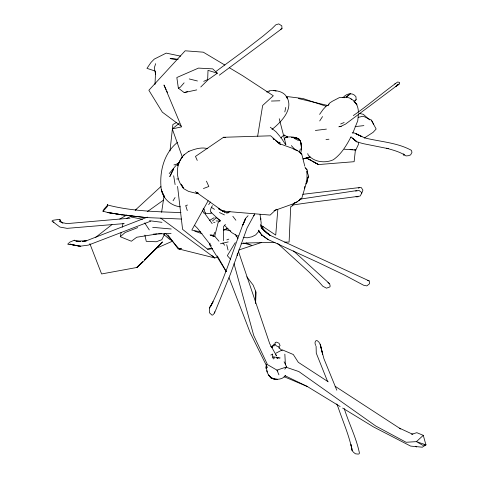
<?xml version="1.0" encoding="UTF-8"?>
<svg xmlns="http://www.w3.org/2000/svg" width="478" height="478" viewBox="0 0 478 478"><rect width="100%" height="100%" fill="white"/><g stroke="black" fill="none" stroke-linecap="round" stroke-linejoin="round"><path stroke-width="0.72" d="M306.99 171.614L306.99 180.815L301.755 198.304L297.424 201.704L292.99 203.903L274.025 210.702M223.429 240.757L223.507 226.632L225.419 224.355M255.461 300.638L255.545 291.09L255.491 295.422M255.407 301.917L255.473 296.862M266.013 368.628L266.365 364.475M267.423 371.998L266.186 367.606L266.455 364.254M290.72 206.586L289.1 242.053L284.673 242.149M154.974 84.504L155.613 71.455M255.539 303.608L256.106 292.303L253.137 285.073L246.797 276.822M219.33 75.171L281.984 28.584L281.787 25.812L278.74 23.9L275.842 24.796L271.874 28.704L263.175 35.981L245.423 49.748L216.086 71.365M107.58 205.17L107.335 204.357L107.58 205.17L104.15 209.011L102.836 211.145L108.195 212.632L121.675 214.765L107.843 212.537L121.675 214.765M277.796 209.866L275.728 235.092L260.379 224.839M266.186 367.606L266.467 364.302M284.249 135.728L284.541 135.155L284.201 135.065L283.424 135.656M210.78 306.087L213.063 301.761L209.418 307.981L209.448 312.767L212.023 315.163L212.895 314.9L214.562 312.953L214.676 311.752M304.576 188.29L304.773 186.336M169.989 150.94L172.881 124.489L176.806 122.362M355.405 149.961L354.126 161.701L318.45 164.569L306.279 157.967M237.441 253.286L237.166 255.377L237.512 253.226M161.6 212.316L164.109 195.556M257.648 136.188L262.655 105.459L273.314 95.761L242.609 75.667L229.291 67.709M273.631 358.99L273.87 357.341L274.318 358.225M300.877 152.619C301.893 148.078 302.198 142.45 298.822 138.781C294.675 136.839 289.871 136.379 285.42 137.395L287.72 137.013L287.051 136.899M157.119 233.969L136.726 237.243L131.366 241.229L120.283 236.724L121.179 232.344M122.231 227.235L122.983 223.584M284.828 111.912L285.748 107.442M214.562 312.953L230.51 273.852L247.096 227.934L254.72 213.995M279.26 347.428L279.062 348.205M263.067 226.339L262.494 228.329L262.512 227.695L260.952 226.608L261.161 222.778L260.038 214.467M212.447 205.671C211.109 207.344 210.224 209.824 210.684 211.945L220.394 221.099M299.407 152.01L300.429 148.849M155.679 63.67L154.269 67.924L155.607 74.239M399.196 84.003L395.892 86.387L399.196 84.003L399.536 82.383L397.594 82.019C382.687 92.786 368.478 104.999 353.326 115.586M395.252 83.327L394.912 83.979M210.111 243.218L209.525 244.575L226.297 271.701M213.039 236.437L214.801 232.374M361.762 193.243L362.921 190.125L361.243 187.549L359.749 187.537L302.849 194.301M274.952 344.381L276.254 345.809L278.262 346.646L279.152 346.556L280.084 345.546L279.003 343.246L276.547 342.111L275.214 342.481L274.952 344.381L274.073 345.935M272.245 358.04L272.986 356.911L272.317 354.055M352.842 132.992L357.741 120.803L358.464 113.752M344.196 149.214L355.793 150.056L358.458 144.356L358.303 142.139M299.592 200.091L300.196 198.836M164.779 233.748L161.803 239.741L156.282 241.766L146.274 241.36L144.87 235.092M351.097 136.636C346.604 145.306 341.447 154.018 333.303 159.772C325.171 163.458 314.064 162.239 308.173 154.974L307.742 153.605M210.756 306.147C223.913 280.449 232.338 252.677 242.466 225.73L245.752 218.213L248.07 215.721M208.133 200.772L191.815 230.067L200.581 231.902M182.279 156.802L178.927 162.508L177.816 165.31L178.694 163.333L177.165 165.221L178.927 163.1M307.629 178.007L308.346 176.812M235.29 242.591L227.325 255.652L230.581 259.303M173.054 200.754L175.073 197.516M181.019 212.596C156.443 211.676 131.528 211.24 107.592 204.99L107.592 205.875L106.863 207.028L103.069 211.252M319.71 120.952L322.531 116.596M208.695 204.614L210.457 201.973M259.279 230.856L255.634 234.937L251.906 236.783L247.496 237.763L243.26 237.578M319.603 114.385L323.134 109.432L326.952 105.279M184.257 154.699C175.51 163.141 175.026 178.945 183.313 187.794M342.989 97.655C346.269 93.539 352.495 91.931 355.937 96.676L356.134 99.663L354.258 101.557M176.412 164.982L169.188 173.58M254.529 214.789L253.585 215.835M228.341 212.101L226.787 213.116L227.229 212.991L224.26 211.921L224.606 212.095L218.518 208.713L221.451 210.38M329.043 104.055L327.83 105.662L329.611 103.087L332.204 101.336L339.452 97.56L343.688 97.398L342.242 97.327M274.115 343.987L272.03 347.153L273.165 345.6L272.436 346.538M209.418 307.981L210.457 306.709L210.081 306.452M284.757 369.177L286.675 366.907L284.093 361.774M280.658 137.921L282.904 135.937M184.114 82.814L180.308 87.205L178.354 88.143L176.83 77.52L198.466 68.103L212.692 68.862L217.341 73.212L208.133 79.724L200.772 87.002M305.998 182.148L306.924 181.084L308.704 176.215L306.924 171.351M291.371 206.837L295.177 202.523M279.152 143.4L280.12 142.313L277.622 142.235M59.798 220.788L60.294 220.244L60.138 219.766L58.298 219.486L53.321 220.227L52.066 220.896L52.168 221.517L53.93 222.264M305.627 183.97L307.175 182.369L307.175 178.748M285.671 375.565C282.295 379.753 276.003 380.106 271.283 378.206L268.517 375.021L266.431 370.635M142.558 261.765L136.81 267.483L101.599 273.954L89.852 243.672M144.649 259.685L162.508 241.928L143.203 261.705L136.81 267.483L142.569 261.884M144.667 259.853L156.712 248.148L172.803 241.026M220.304 220.454L218.153 222.467L214.819 235.756L215.297 236.939L218.978 241.223M228.382 212.889L229.996 211.378M276.398 209.239L270.124 215.082L222.802 211.133L195.341 191.6M74.198 240.398L80.728 241.623M353.965 101.665L356.134 99.663M411.516 434.257L416.858 432.698L423.275 435.339L416.434 441.642L406.091 442.27L375.845 426.071L298.87 371.573L286.232 367.259M160.895 186.569L135.226 210.177L136.535 209.406M271.97 129.448C281.16 122.111 294.484 108.614 286.328 96.335L287.326 98.39C284.643 91.208 275.627 89.876 268.887 90.868M120.283 236.724L125.111 232.529L137.724 227.618M177.613 142.265C163.512 153.348 159.09 172.803 161.313 189.886C163.386 199.183 171.13 205.791 180.439 206.855M343.61 97.398L346.454 97.088L350.577 93.557L345.976 97.207M212.417 221.033L216.582 217.532M177.708 163.763L179.698 162.144M182.578 157.728L172.277 128.905L179.172 123.342M95.708 237.309L111.972 224.606M188.463 151.544C194.438 149.148 201.298 146.8 207.787 148.7M298.642 200.664L301.755 198.304M183.677 155.147L188.929 151.185M272.556 354.198L270.823 355.058M147.278 211.688L163.548 200.079M364.272 138.058L373.091 132.346L376.138 129.024L371.382 120.115L363.232 116.196L358.249 117.343M209.495 220.43L214.09 217.729M119.775 219.044L126.867 214.963M275.979 353.164L282.337 349.866L293.295 354.509L298.308 362.324L328.267 381.82M280.664 29.272L281.984 28.584M126.772 218.303L131.988 215.823M358.404 188.183L359.749 187.537M293.432 203.532L297.424 201.704M351.539 449.368L351.987 449.165L350.989 444.618L352.137 450.64L353.595 452.367L355.489 453.819L358.231 454.1L359.002 453.879L359.444 453.15C356.367 437.854 348.952 423.55 344.274 408.672M203.712 81.35L207.673 79.563L208.008 70.356L217.341 73.212M344.16 122.505L340.653 123.993M70.78 244.043L68.766 244.599L67.709 244.121L69.866 242.125L74.466 240.147M355.614 191.086L359.038 190.447L361.087 192.007L361.553 192.861L361.428 193.811L360.089 196.07C337.534 199.266 314.56 201.549 291.962 205.176M396.812 85.257L398.078 84.761L345.576 124.077L340.874 126.401L338.777 126.807M147.349 217.126L86.422 240.775L82.395 241.557L86.422 240.775L75.721 241.163M226.805 239.92L228.825 239.131M203.431 188.535L208.826 186.492L206.454 181.15M150.618 221.212L88.4 245.106L79.701 246.26L70.654 244.437L80.746 246.29L69.985 244.336M107.592 204.99L107.592 205.875M217.633 257.033L214.825 257.965L179.298 249.086L165.669 233.634M238.701 250.036L261.179 242.573M286.675 366.907L276.953 370.133L267.483 364.63L253.687 335.365L234.029 263.677M223.71 229.918L227.934 228.538M352.465 138.088L356.558 141.787L363.226 143.651L388.226 148.664L386.553 148.222C393.269 150.146 400.194 151.861 406.001 155.912L408.451 155.714L410.668 154.848L411.994 152.267L411.379 150.319C397.218 142.564 380.303 141.781 364.899 137.951L355.949 133.828L361.924 136.583C358.733 135.477 355.74 132.567 352.214 132.86M173.92 164.958L178.443 163.518M303.434 158.798L309.792 156.814M187.484 205.044L185.703 205.6L187.286 210.577M178.354 88.143L184.209 92.589L187.615 91.561M181.114 248.267L178.258 249.086L167.874 234.776M303.028 159.019L310.204 157.053M210.38 235.248L211.712 234.919L213.923 235.803M179.298 249.086L181.455 248.56M220.46 243.774L228.203 241.922M340.45 126.425L341.113 126.27L339.75 126.539M236.054 236.251L238.229 235.756M172.277 128.905L181.538 126.873L163.972 85.024L166.189 89.727M184.209 92.589L196.745 89.9M145.676 217.544L121.466 214.736L145.676 217.544L181.347 219.044M223.584 230.151L225.706 229.763L230.778 230.94M211.031 212.214L211.384 212.154M356.911 190.573L300.781 199.039M266.64 91.967L269.443 91.698M204.698 213.069L205.57 212.931M177.571 186.414L182.578 229.338L207.506 249.14L212.626 248.327M241.145 243.804L246.266 242.991L275.071 242.358M284.099 139.08L285.163 138.949M315.366 130.458L326.402 129.108M197.904 192.951L196.428 193.136L197.832 193.064M344.602 97.632L343.927 97.709L344.405 97.679M355.106 126.61L363.877 125.624M158.571 233.808L161.474 233.485M198.251 193.088L195.861 193.243L188.505 191.373L183.343 188.475L181.174 184.185L183.409 187.74M130.058 218.177L66.812 223.632L63.532 222.862M326.002 139.474L328.954 139.235M124.238 223.584L67.075 228.353L59.887 227.056L53.13 221.923M224.284 211.019L222.802 211.133L224.989 211.031M207.506 249.14L212.429 248.775M176.711 179.011L178.169 178.909M211.336 213.403L205.468 213.726L203.604 208.217M171.064 233.407L153.486 234.112M271.408 101.049L279.857 100.78M355.99 196.822L358.07 196.775M216.128 220.92L219.755 221.117M225.694 137.425L223.513 137.288L195.478 156.431L197.259 160.441M178.169 59.296L170.108 58.609L177.266 59.469M152.667 227.331L171.226 229.004M224.965 137.425L223.513 137.288L270.65 135.806L280.49 144.481M275.567 357.203L274.193 356.935M76.498 241.294L80.011 241.635M161.964 222.324L149.53 220.716M213.511 222.198L214.969 222.378M286.155 96.431L302.992 98.528L326.05 106.241M350.093 149.345L352.943 149.704M354.371 149.877L355.793 150.056M131.091 217.012L142.438 219.288M180.606 56.135L166.207 53.118L154.239 59.123L151.006 62.439L146.961 68.354L155.003 71.007M359.898 113.561L363.328 114.308L369.608 119.882M350.583 137.419L351.683 137.67L356.935 141.811L352.507 138.088M298.397 98.528L327.364 105.411M273.834 90.527L276.123 91.077M189.24 78.942L197.438 80.991M346.454 97.088L349.824 98.133L351.455 99.245M279.702 357.843L280.162 357.956M243.368 242.973L251.81 245.411L246.266 242.991M277.413 357.538L279.331 358.094L278.501 357.813M226.034 228.347L227.403 228.831M194.654 231.113L201.997 233.718M279.009 143.49L292.99 148.527L297.645 150.731L301.755 154.125L304.773 166.093M367.672 280.359L369.177 280.921L369.566 283.711L366.823 285.898L363.674 285.27L344.572 275.113L318.916 262.822L268.134 239.586L261.484 234.806L258.676 230.784M210.069 234.889L214.604 236.676M284.004 376.658L307.264 386.475L340.127 406.533M293.432 148.903L297.645 150.731M203.162 208.928L204.112 209.346M369.177 280.921L269.956 235.254L266.664 233.013L261.096 227.755L266.228 232.523L270.052 235.301L262.135 228.317M335.132 386.29L399.411 428.133L412.914 434.371M219.432 212.525L224.451 214.903M284.876 375.636L307.264 386.475M59.254 221.308L62.947 223.124M270.536 377.25L273.996 379.006L277.545 379.329C273.978 379.568 270.554 377.931 268.517 375.021L271.283 378.206M294.06 138.256L298.559 140.598M306.332 157.8L311.435 160.65M312.708 161.361L318.45 164.569L312.05 160.895M309.493 159.431L310.772 160.166M211.366 207.303L214.449 209.352M236.192 235.212L231.651 232.565L224.499 225.317M224.851 65.056L203.293 52.18L185.165 50.799L148.867 90.276L162.305 112.139L181.019 126.084M415.46 446.267L416.631 446.978M342.654 408.081L373.617 426.979L410.65 446.105L422.343 447.199L425.934 444.863L423.275 435.339M284.541 135.155L287.469 137.043M270.608 346.407L272.46 347.637M350.96 98.844C355.943 101.473 358.506 106.749 358.339 112.294M327.92 282.6L329.653 283.789L330.155 286.035L329.904 286.914L326.522 288.174L322.811 286.244L318.551 281.405L308.979 271.964L277.658 243.439M215.883 217.341L219.838 220.107M62.971 223.005L60.587 221.314L59.875 219.611M268.134 239.586L261.484 234.806L262.046 235.272L258.293 230.133M399.411 428.133L400.582 428.987M160.722 218.141L214.825 257.965L211.963 255.581M300.202 152.948L301.755 154.125M270.297 127.22L276.093 131.838L280.09 136.565M274.181 139.403L273.04 138.471L273.996 139.534M275.328 140.329L279.893 144.039M163.494 234.286L170.413 239.95M329.653 283.789L293.534 250.95M277.945 371.03L276.953 370.133L278.937 374.854M194.504 225.305L197.492 228.275L211.312 245.967M305.627 168.465L307.175 170.066L307.175 172.958M291.371 145.593L295.177 149.907M262.792 229.273L264.555 231.31M282.235 350.774L278.71 347.387M264.555 231.089L262.757 228.09M232.834 216.289L235.881 220.233M222.885 242.926L224.69 245.268M305.012 167.169L307.175 170.066M204.966 213.756L212.166 223.638M275.722 354.742L276.595 355.937L269.729 343.742L238.379 251.213M403.629 153.976L404.322 154.95L403.719 155.362L403.426 154.107M280.801 137.276L285.515 144.547M144.697 222.915L149.291 229.912M235.618 234.758L237.948 238.528M217.329 255.963L226.387 271.707M202.325 210.129L204.076 213.355M371.382 120.115L373.599 124.274M267.447 367.618L250.108 332.521L229.07 277.754M336.793 390.221L323.953 358.805L320.493 345.809L322.698 354.186C321.085 349.854 321.664 343.64 317.362 340.748L316.155 340.587C314.518 341.71 314.924 344.052 315.797 345.54M166.816 91.071L167.449 92.415M260.976 226.034L261.502 227.217M327.496 381.235L316.281 353.2L316.089 346.245M336.757 403.94L338.161 407.381C342.983 421.71 349.34 435.727 352.137 450.64M279.248 118.717L285.916 144.535M226.727 244.682L228.048 250.072M272.908 356.504L272.986 356.911M173.663 175.743L175.115 184.61M320.164 344.244L320.26 345.164M260.755 218.099L260.869 219.378M284.846 354.132L285.414 364.869M245.644 218.404L242.884 224.899L245.644 218.404M170.879 174.345L169.774 176.609L173.651 168.871L170.879 174.345M425.934 444.863L422.719 445.287L416.434 441.642L425.934 444.863M292.912 137.509L291.67 137.431L296.79 138.106L300.172 140.532L301.313 144.81L300.172 140.532L296.79 138.106L292.912 137.509M277.204 357.574L276.117 357.305L277.455 358.584L277.204 357.574M355.53 102.985L354.222 101.384L356.958 104.819L355.53 102.985M164.324 196.978L161.313 189.886L164.324 196.978M301.26 145.868L301.068 144.332L301.534 149.154L301.26 145.868"/></g></svg>
